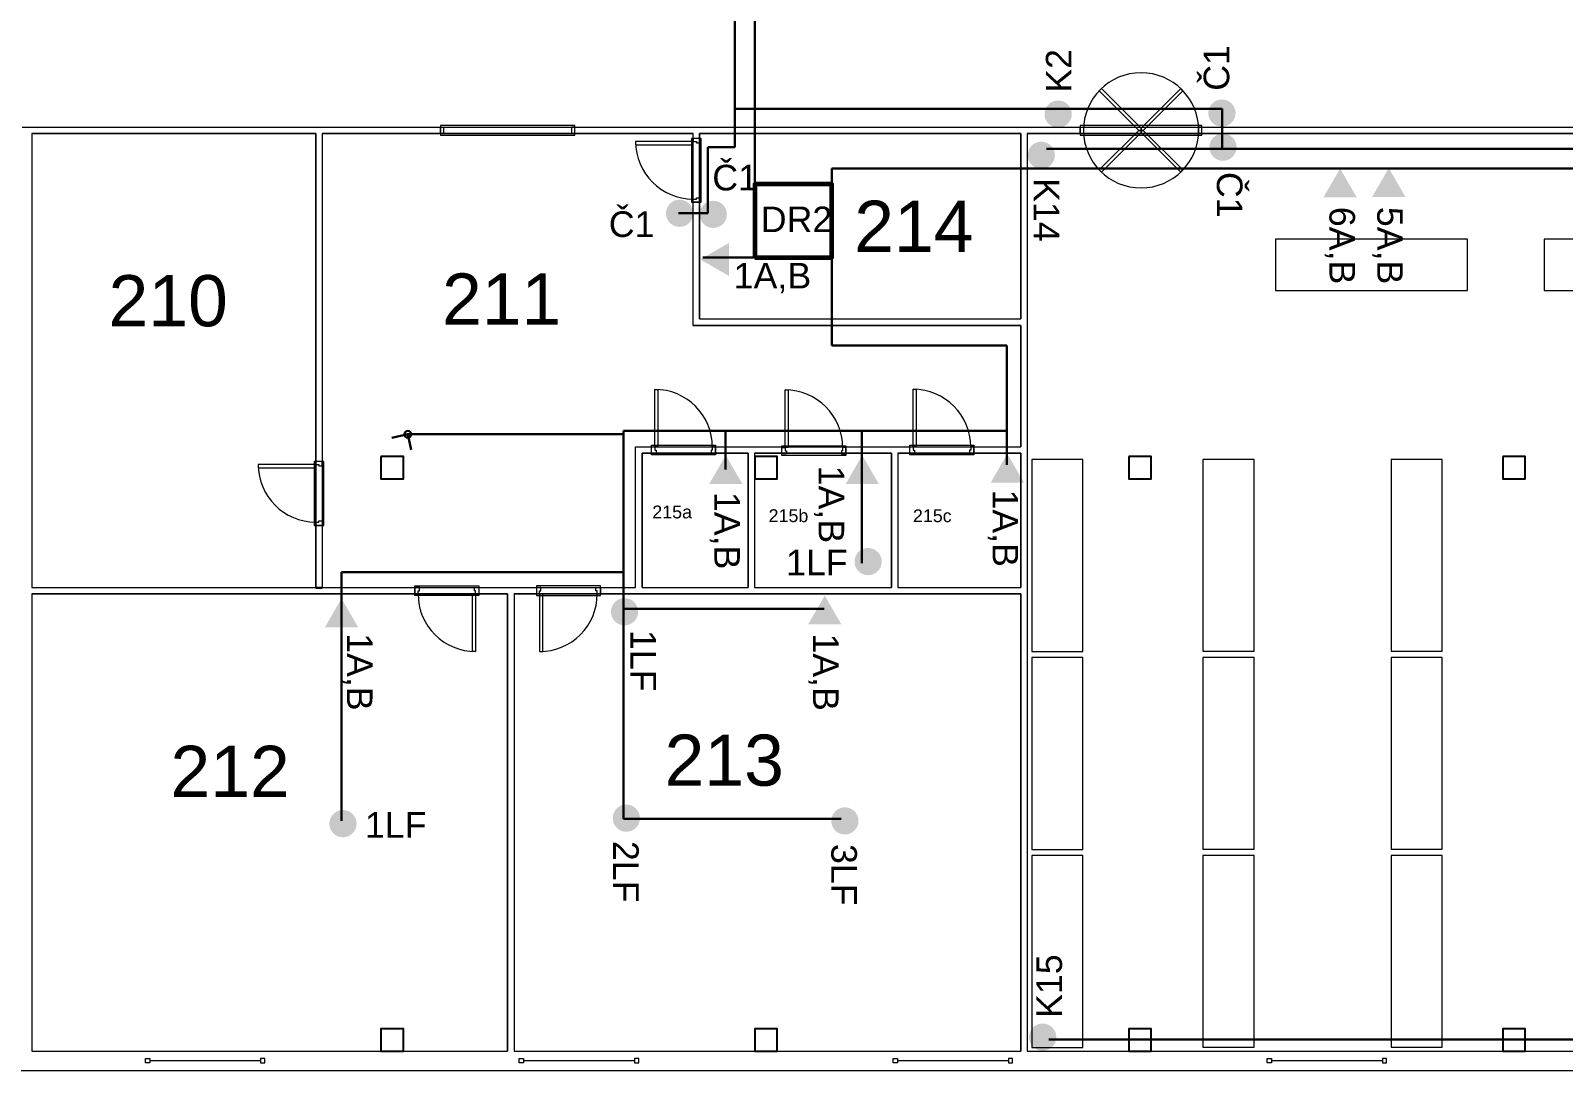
# Model space of a CAD drawing. Extents: x 23 to 125, y 27 to 85.
# Drawn here: x 48.46 to 72.42, y 26.57 to 42.83 of the extents above; entities that cross this region are included whole.
import ezdxf

# ---------------------------------------------------------------- set-up
doc = ezdxf.new("R2010")
doc.units = 0
doc.header["$LTSCALE"] = 1.485
doc.header["$MEASUREMENT"] = 0
doc.layers.get('0').update_dxf_attribs({"linetype": 'CONTINUOUS'})
for name, color, linetype, lineweight in [('bezpečnost', 5, 'CONTINUOUS', 30), ('kabely', 1, 'CONTINUOUS', 30), ('výplně', 1, 'CONTINUOUS', 18)]:
    doc.layers.add(name, color=color, linetype=linetype, lineweight=lineweight)
for name, color, linetype in [('DVEřE', 7, 'CONTINUOUS'), ('NADSTANDARDNí_úPRAVY', 7, 'CONTINUOUS'), ('PLášť_BUDOVY', 7, 'CONTINUOUS'), ('STROJE', 7, 'CONTINUOUS')]:
    doc.layers.add(name, color=color, linetype=linetype)
doc.styles.get("Standard").update_dxf_attribs({"font": 'arial.ttf', "height": 0.4})

# ---------------------------------------------------------------- blocks, each defined once
blk = doc.blocks.new('*U52')
at = {"layer": 'NADSTANDARDNí_úPRAVY', "color": 7, "linetype": 'Continuous'}
blk.add_lwpolyline([(-0.175, -0.175), (0.175, -0.175), (0.175, 0.175), (-0.175, 0.175)], close=True, dxfattribs=at)
blk = doc.blocks.new('*U53')
at = {"color": 0, "linetype": 'ByBlock', "lineweight": -2, "transparency": 16777216}
for p in [(29.2205, 0), (35.0646, 0), (40.9087, 0), (46.7528, 0)]:
    blk.add_blockref('*U52', p, dxfattribs=at)
blk = doc.blocks.new('*U58')
at = {"layer": 'NADSTANDARDNí_úPRAVY', "color": 7, "linetype": 'Continuous'}
blk.add_lwpolyline([(-0.175, -0.175), (0.175, -0.175), (0.175, 0.175), (-0.175, 0.175)], close=True, dxfattribs=at)
blk = doc.blocks.new('*U59')
at = {"color": 0, "linetype": 'ByBlock', "lineweight": -2, "transparency": 16777216}
for p in [(29.2205, 0), (35.0646, 0), (40.9087, 0), (46.7528, 0)]:
    blk.add_blockref('*U58', p, dxfattribs=at)
blk = doc.blocks.new('*U60')
blk.add_lwpolyline([(-0.175, 0.175), (-0.175, -0.175), (0.175, -0.175), (0.175, 0.175)], close=True)
blk = doc.blocks.new('*U61')
at = {"color": 0, "linetype": 'ByBlock', "lineweight": -2, "transparency": 16777216}
for p in [(29.2205, 0), (35.0646, 0), (40.9087, 0), (46.7528, 0)]:
    blk.add_blockref('*U60', p, dxfattribs=at)

msp = doc.modelspace()

# ---------------------------------------------------------------- hatches: boundary and pattern name
at = {"layer": 'bezpečnost'}
h = msp.add_hatch(color=5, dxfattribs=at)
h.dxf.hatch_style = 1
edge = h.paths.add_edge_path()
edge.add_arc((64.523, 41.521), 0.213, 0, 360)
h = msp.add_hatch(color=5, dxfattribs=at)
h.dxf.hatch_style = 1
edge = h.paths.add_edge_path()
edge.add_arc((67.083, 41.537), 0.213, 0, 360)
h = msp.add_hatch(color=5, dxfattribs=at)
h.dxf.hatch_style = 1
edge = h.paths.add_edge_path()
edge.add_arc((67.099, 41.004), 0.213, 0, 360)
h = msp.add_hatch(color=5, dxfattribs=at)
h.dxf.hatch_style = 1
edge = h.paths.add_edge_path()
edge.add_arc((64.259, 40.877), 0.213, 0, 360)
h = msp.add_hatch(color=5, dxfattribs=at)
h.dxf.hatch_style = 1
edge = h.paths.add_edge_path()
edge.add_arc((58.606, 39.97), 0.213, 0, 360)
h = msp.add_hatch(color=5, dxfattribs=at)
h.dxf.hatch_style = 1
edge = h.paths.add_edge_path()
edge.add_arc((59.133, 39.953), 0.213, 0, 360)
h = msp.add_hatch(color=1, dxfattribs=at)
h.dxf.hatch_style = 1
edge = h.paths.add_edge_path()
edge.add_arc((61.553, 34.523), 0.213, 0, 360)
h = msp.add_hatch(color=1, dxfattribs=at)
h.dxf.hatch_style = 1
edge = h.paths.add_edge_path()
edge.add_arc((57.746, 33.739), 0.213, 0, 360)
h = msp.add_hatch(color=1, dxfattribs=at)
h.dxf.hatch_style = 1
edge = h.paths.add_edge_path()
edge.add_arc((57.774, 30.511), 0.213, 0, 360)
h = msp.add_hatch(color=1, dxfattribs=at)
h.dxf.hatch_style = 1
edge = h.paths.add_edge_path()
edge.add_arc((61.19, 30.468), 0.213, 0, 360)
h = msp.add_hatch(color=1, dxfattribs=at)
h.dxf.hatch_style = 1
edge = h.paths.add_edge_path()
edge.add_arc((53.345, 30.425), 0.213, 0, 360)
h = msp.add_hatch(color=5, dxfattribs=at)
h.dxf.hatch_style = 1
edge = h.paths.add_edge_path()
edge.add_arc((64.281, 27.087), 0.213, 0, 360)
at = {"layer": 'kabely'}
for points in [[(68.93, 40.67), (68.67, 40.22), (69.19, 40.22)], [(69.691, 40.677), (69.431, 40.227), (69.95, 40.227)], [(58.931, 39.248), (59.381, 38.988), (59.381, 39.508)], [(59.329, 36.186), (59.069, 35.736), (59.589, 35.736)], [(61.461, 36.186), (61.202, 35.736), (61.721, 35.736)], [(63.729, 36.208), (63.469, 35.758), (63.989, 35.758)], [(53.323, 33.946), (53.063, 33.496), (53.583, 33.496)], [(60.875, 33.991), (60.615, 33.541), (61.135, 33.541)]]:
    msp.add_hatch(color=1, dxfattribs=at).paths.add_polyline_path(points)

# ---------------------------------------------------------------- linework, layer by layer
at = {"layer": 'bezpečnost'}
for p, q in [((59.468, 41.605), (59.468, 43.215)), ((67.089, 41.605), (59.468, 41.605)), ((59.468, 41.605), (59.468, 41.003)), ((67.089, 40.977), (67.089, 41.605)), ((59.468, 41.003), (59.047, 41.003)), ((59.047, 41.003), (59.047, 39.97)), ((67.089, 40.977), (64.343, 40.977)), ((84.05, 40.977), (67.089, 40.977)), ((67.089, 40.977), (76.288, 40.977)), ((59.047, 39.97), (58.589, 39.97)), ((84.05, 27.051), (64.378, 27.051))]:
    msp.add_line(p, q, dxfattribs=at)
at = {"layer": 'DVEřE', "color": 1, "lineweight": 60}
msp.add_lwpolyline([(59.784, 39.279), (60.984, 39.279), (60.984, 40.423), (59.784, 40.423)], close=True, dxfattribs=at)
at = {"layer": 'kabely'}
for p, q in [((59.784, 40.423), (59.784, 43.371)), ((60.985, 40.671), (60.984, 40.423)), ((70.958, 40.671), (60.985, 40.671)), ((84.773, 40.671), (70.958, 40.671)), ((59.784, 39.279), (58.97, 39.279)), ((60.984, 39.279), (60.984, 37.9)), ((60.984, 37.9), (63.719, 37.9)), ((63.719, 37.9), (63.719, 36.57)), ((54.109, 36.461), (54.359, 36.514)), ((54.359, 36.514), (54.409, 36.269)), ((54.359, 36.514), (57.732, 36.514)), ((59.325, 36.57), (57.732, 36.57)), ((57.732, 36.57), (57.732, 34.359)), ((61.453, 36.57), (59.325, 36.57)), ((59.325, 36.57), (59.325, 35.963)), ((63.719, 36.57), (61.453, 36.57)), ((61.453, 36.57), (61.453, 34.5)), ((63.719, 36.57), (63.719, 36.035)), ((57.732, 34.359), (53.322, 34.359)), ((53.322, 34.359), (53.322, 33.752)), ((53.322, 34.359), (53.322, 30.47)), ((57.732, 34.359), (57.732, 33.787)), ((57.732, 33.787), (60.864, 33.787)), ((57.732, 33.787), (57.732, 30.498)), ((57.732, 30.498), (61.134, 30.498))]:
    msp.add_line(p, q, dxfattribs=at)
msp.add_circle((54.359, 36.514), 0.0533, dxfattribs=at)
at = {"layer": 'PLášť_BUDOVY', "color": 7, "linetype": 'Continuous', "lineweight": 0}
for p, q in [((48.332, 41.317), (75.919, 41.317)), ((48.482, 41.217), (48.482, 34.117)), ((48.482, 41.217), (52.919, 41.217)), ((52.919, 41.217), (52.919, 34.117)), ((53.019, 41.217), (53.019, 34.117)), ((53.019, 41.217), (58.819, 41.217)), ((54.869, 41.217), (54.869, 41.317)), ((56.969, 41.217), (56.969, 41.317)), ((58.819, 38.217), (58.819, 41.217)), ((58.919, 38.317), (58.919, 41.217)), ((58.919, 41.217), (63.94, 41.217)), ((63.94, 41.217), (63.94, 38.317)), ((64.04, 41.217), (64.04, 26.867)), ((64.04, 41.217), (76.019, 41.217)), ((64.869, 41.217), (64.869, 41.317)), ((66.769, 41.217), (66.769, 41.317)), ((58.919, 41.142), (58.819, 41.142)), ((58.819, 41.142), (58.819, 41.092)), ((58.919, 41.142), (58.819, 41.142)), ((58.819, 41.092), (58.869, 41.092)), ((58.869, 41.092), (58.869, 41.072)), ((58.869, 41.072), (58.919, 41.072)), ((58.919, 41.092), (58.919, 41.142)), ((58.919, 41.072), (58.919, 41.092)), ((58.819, 40.142), (58.819, 40.192)), ((58.819, 40.192), (58.869, 40.192)), ((58.919, 40.142), (58.819, 40.142)), ((58.919, 40.142), (58.819, 40.142)), ((58.869, 40.192), (58.869, 40.212)), ((58.869, 40.212), (58.919, 40.212)), ((58.919, 40.212), (58.919, 40.192)), ((58.919, 40.192), (58.919, 40.142)), ((58.819, 38.217), (63.94, 38.217)), ((58.919, 38.317), (63.94, 38.317)), ((63.94, 38.217), (63.94, 36.317)), ((57.919, 36.317), (63.94, 36.317)), ((57.919, 34.117), (57.919, 36.317)), ((58.019, 36.217), (59.676, 36.217)), ((58.019, 34.117), (58.019, 36.217)), ((58.168, 36.216), (58.168, 36.316)), ((58.168, 36.316), (58.218, 36.316)), ((58.168, 36.216), (58.168, 36.316)), ((58.218, 36.216), (58.168, 36.216)), ((58.218, 36.316), (58.218, 36.266)), ((58.218, 36.266), (58.238, 36.266)), ((58.238, 36.216), (58.218, 36.216)), ((58.238, 36.266), (58.238, 36.216)), ((59.118, 36.266), (59.098, 36.266)), ((59.098, 36.266), (59.098, 36.216)), ((59.098, 36.216), (59.118, 36.216)), ((59.168, 36.316), (59.118, 36.316)), ((59.118, 36.316), (59.118, 36.266)), ((59.118, 36.216), (59.168, 36.216)), ((59.168, 36.216), (59.168, 36.316)), ((59.168, 36.216), (59.168, 36.316)), ((59.676, 36.217), (59.676, 34.12)), ((59.776, 36.217), (59.776, 34.12)), ((59.776, 36.217), (61.919, 36.217)), ((60.205, 36.207), (60.205, 36.307)), ((60.205, 36.307), (60.255, 36.307)), ((60.205, 36.207), (60.205, 36.307)), ((60.255, 36.207), (60.205, 36.207)), ((60.255, 36.307), (60.255, 36.257)), ((60.255, 36.257), (60.275, 36.257)), ((60.275, 36.207), (60.255, 36.207)), ((60.275, 36.257), (60.275, 36.207)), ((61.155, 36.257), (61.135, 36.257)), ((61.135, 36.257), (61.135, 36.207)), ((61.135, 36.207), (61.155, 36.207)), ((61.205, 36.307), (61.155, 36.307)), ((61.155, 36.307), (61.155, 36.257)), ((61.155, 36.207), (61.205, 36.207)), ((61.205, 36.207), (61.205, 36.307)), ((61.205, 36.207), (61.205, 36.307)), ((61.919, 36.217), (61.919, 34.117)), ((62.019, 36.217), (62.019, 34.117)), ((62.019, 36.217), (63.94, 36.217)), ((62.206, 36.218), (62.206, 36.318)), ((62.206, 36.318), (62.256, 36.318)), ((62.206, 36.218), (62.206, 36.318)), ((62.256, 36.218), (62.206, 36.218)), ((62.256, 36.318), (62.256, 36.268)), ((62.256, 36.268), (62.276, 36.268)), ((62.276, 36.218), (62.256, 36.218)), ((62.276, 36.268), (62.276, 36.218)), ((63.156, 36.268), (63.136, 36.268)), ((63.136, 36.268), (63.136, 36.218)), ((63.136, 36.218), (63.156, 36.218)), ((63.206, 36.318), (63.156, 36.318)), ((63.156, 36.318), (63.156, 36.268)), ((63.156, 36.218), (63.206, 36.218)), ((63.206, 36.218), (63.206, 36.318)), ((63.206, 36.218), (63.206, 36.318)), ((63.94, 36.217), (63.94, 34.117)), ((53.02, 36.09), (52.92, 36.09)), ((52.92, 36.09), (52.92, 36.04)), ((53.02, 36.09), (52.92, 36.09)), ((52.92, 36.04), (52.97, 36.04)), ((52.97, 36.04), (52.97, 36.02)), ((52.97, 36.02), (53.02, 36.02)), ((53.02, 36.04), (53.02, 36.09)), ((53.02, 36.02), (53.02, 36.04)), ((52.92, 35.09), (52.92, 35.14)), ((52.92, 35.14), (52.97, 35.14)), ((53.02, 35.09), (52.92, 35.09)), ((53.02, 35.09), (52.92, 35.09)), ((52.97, 35.14), (52.97, 35.16)), ((52.97, 35.16), (53.02, 35.16)), ((53.02, 35.16), (53.02, 35.14)), ((53.02, 35.14), (53.02, 35.09)), ((48.482, 34.117), (57.919, 34.117)), ((48.482, 34.017), (55.919, 34.017)), ((48.482, 34.017), (48.482, 26.867)), ((54.469, 34.117), (54.469, 34.017)), ((54.519, 34.117), (54.469, 34.117)), ((54.469, 34.117), (54.469, 34.017)), ((54.469, 34.017), (54.519, 34.017)), ((54.539, 34.117), (54.519, 34.117)), ((54.519, 34.017), (54.519, 34.067)), ((54.519, 34.067), (54.539, 34.067)), ((54.539, 34.067), (54.539, 34.117)), ((55.399, 34.067), (55.399, 34.117)), ((55.399, 34.117), (55.419, 34.117)), ((55.419, 34.067), (55.399, 34.067)), ((55.419, 34.117), (55.469, 34.117)), ((55.419, 34.017), (55.419, 34.067)), ((55.469, 34.017), (55.419, 34.017)), ((55.469, 34.117), (55.469, 34.017)), ((55.469, 34.117), (55.469, 34.017)), ((55.919, 34.017), (55.919, 26.867)), ((56.019, 34.017), (56.019, 26.867)), ((56.019, 34.017), (63.94, 34.017)), ((56.369, 34.117), (56.369, 34.017)), ((56.419, 34.117), (56.369, 34.117)), ((56.369, 34.117), (56.369, 34.017)), ((56.369, 34.017), (56.419, 34.017)), ((56.439, 34.117), (56.419, 34.117)), ((56.419, 34.017), (56.419, 34.067)), ((56.419, 34.067), (56.439, 34.067)), ((56.439, 34.067), (56.439, 34.117)), ((57.299, 34.067), (57.299, 34.117)), ((57.299, 34.117), (57.319, 34.117)), ((57.319, 34.067), (57.299, 34.067)), ((57.319, 34.117), (57.369, 34.117)), ((57.319, 34.017), (57.319, 34.067)), ((57.369, 34.017), (57.319, 34.017)), ((57.369, 34.117), (57.369, 34.017)), ((57.369, 34.117), (57.369, 34.017)), ((58.019, 34.117), (59.676, 34.117)), ((59.776, 34.117), (61.919, 34.117)), ((62.019, 34.117), (63.94, 34.117)), ((63.94, 34.017), (63.94, 26.867)), ((48.482, 26.867), (55.919, 26.867)), ((56.019, 26.867), (63.94, 26.867)), ((64.04, 26.867), (118.6, 26.867)), ((50.324, 26.721), (52.057, 26.721)), ((56.168, 26.721), (57.901, 26.721)), ((62.012, 26.721), (63.745, 26.721)), ((67.856, 26.721), (69.59, 26.721)), ((24.419, 26.567), (124.419, 26.567))]:
    msp.add_line(p, q, dxfattribs=at)
msp.add_lwpolyline([(64.919, 41.267, 1), (66.719, 41.267, 1)], format="xyb", close=True, dxfattribs=at)
for points in [[(65.819, 41.267), (65.819, 41.302), (65.2, 41.921), (65.165, 41.886), (65.784, 41.267)], [(65.819, 41.267), (65.854, 41.267), (66.473, 41.886), (66.438, 41.921), (65.819, 41.302)], [(54.869, 41.192), (56.969, 41.192), (56.969, 41.342), (54.869, 41.342)], [(54.869, 41.217), (54.869, 41.317), (54.919, 41.317), (54.919, 41.217)], [(56.969, 41.217), (56.969, 41.317), (56.919, 41.317), (56.919, 41.217)], [(64.869, 41.192), (66.769, 41.192), (66.769, 41.342), (64.869, 41.342)], [(64.869, 41.217), (64.869, 41.317), (64.919, 41.317), (64.919, 41.217)], [(65.819, 41.267), (65.784, 41.267), (65.165, 40.648), (65.2, 40.613), (65.819, 41.232)], [(65.819, 41.267), (65.819, 41.232), (66.438, 40.613), (66.473, 40.648), (65.854, 41.267)], [(66.769, 41.217), (66.769, 41.317), (66.719, 41.317), (66.719, 41.217)], [(57.919, 41.042), (58.819, 41.042), (58.819, 41.092), (57.919, 41.092)], [(58.944, 40.142), (58.944, 41.142), (58.794, 41.142), (58.794, 40.142)], [(58.268, 37.216), (58.268, 36.316), (58.218, 36.316), (58.218, 37.216)], [(60.305, 37.207), (60.305, 36.307), (60.255, 36.307), (60.255, 37.207)], [(62.306, 37.218), (62.306, 36.318), (62.256, 36.318), (62.256, 37.218)], [(59.168, 36.191), (58.168, 36.191), (58.168, 36.342), (59.168, 36.342)], [(61.205, 36.181), (60.205, 36.181), (60.205, 36.332), (61.205, 36.332)], [(63.206, 36.192), (62.206, 36.192), (62.206, 36.343), (63.206, 36.343)], [(52.02, 35.99), (52.92, 35.99), (52.92, 36.04), (52.02, 36.04)], [(53.045, 35.09), (53.045, 36.09), (52.894, 36.09), (52.894, 35.09)], [(53.019, 34.117), (52.919, 34.117), (52.919, 34.107), (53.019, 34.107)], [(54.469, 34.142), (55.469, 34.142), (55.469, 33.992), (54.469, 33.992)], [(55.369, 33.117), (55.369, 34.017), (55.419, 34.017), (55.419, 33.117)], [(57.369, 34.142), (56.369, 34.142), (56.369, 33.992), (57.369, 33.992)], [(56.469, 33.117), (56.469, 34.017), (56.419, 34.017), (56.419, 33.117)], [(50.257, 26.754), (50.324, 26.754), (50.324, 26.687), (50.257, 26.687)], [(52.124, 26.754), (52.057, 26.754), (52.057, 26.687), (52.124, 26.687)], [(56.101, 26.754), (56.168, 26.754), (56.168, 26.687), (56.101, 26.687)], [(57.968, 26.754), (57.901, 26.754), (57.901, 26.687), (57.968, 26.687)], [(61.945, 26.754), (62.012, 26.754), (62.012, 26.687), (61.945, 26.687)], [(63.812, 26.754), (63.745, 26.754), (63.745, 26.687), (63.812, 26.687)], [(67.79, 26.754), (67.856, 26.754), (67.856, 26.687), (67.79, 26.687)], [(69.656, 26.754), (69.59, 26.754), (69.59, 26.687), (69.656, 26.687)]]:
    msp.add_lwpolyline(points, close=True, dxfattribs=at)
for points in [[(48.332, 41.317), (48.332, 41.317), (75.919, 41.317)], [(52.919, 41.217), (48.482, 41.217)], [(48.482, 41.217), (48.482, 41.217), (48.482, 34.117)], [(53.019, 41.217), (53.019, 34.117), (52.919, 34.117), (52.919, 41.217)], [(58.819, 41.217), (53.019, 41.217)], [(58.819, 38.217), (58.819, 41.217)], [(63.94, 41.217), (58.919, 41.217)], [(58.919, 41.217), (58.919, 38.317)], [(63.94, 38.317), (63.94, 41.217)], [(64.04, 41.217), (64.04, 26.867)], [(76.019, 41.217), (64.04, 41.217)], [(63.94, 38.217), (58.819, 38.217)], [(58.919, 38.317), (63.94, 38.317)], [(63.94, 36.317), (63.94, 38.217)], [(57.919, 34.117), (57.919, 36.317)], [(57.919, 36.317), (63.94, 36.317)], [(59.676, 36.217), (58.019, 36.217)], [(58.019, 36.217), (58.019, 34.117)], [(59.676, 34.12), (59.676, 36.217)], [(61.919, 36.217), (59.776, 36.217)], [(59.776, 36.217), (59.776, 34.12)], [(61.919, 34.117), (61.919, 36.217)], [(62.019, 36.217), (62.019, 34.117)], [(63.94, 36.217), (62.019, 36.217)], [(63.94, 34.117), (63.94, 36.217)], [(48.482, 34.117), (57.919, 34.117)], [(48.482, 34.017), (48.482, 26.867)], [(55.919, 34.017), (48.482, 34.017)], [(55.919, 26.867), (55.919, 34.017)], [(56.019, 34.017), (56.019, 26.867)], [(63.94, 34.017), (56.019, 34.017)], [(58.019, 34.117), (59.676, 34.117)], [(59.676, 34.12), (59.676, 34.117)], [(59.776, 34.117), (59.776, 34.12)], [(59.776, 34.117), (61.919, 34.117)], [(62.019, 34.117), (63.94, 34.117)], [(63.94, 26.867), (63.94, 34.017)]]:
    msp.add_lwpolyline(points, dxfattribs=at)
for centre, start, end in [((58.819, 41.092), 180, 270), ((58.218, 36.316), 0, 90), ((60.255, 36.307), 0, 90), ((62.256, 36.318), 0, 90), ((52.92, 36.04), 180, 270), ((55.419, 34.017), 180, 270), ((56.419, 34.017), 270, 0)]:
    msp.add_arc(centre, 0.9, start, end, dxfattribs=at)
at = {"layer": 'STROJE', "color": 9, "linetype": 'Continuous', "lineweight": 0}
for points in [[(70.919, 38.765), (70.919, 39.565), (67.919, 39.565), (67.919, 38.765)], [(75.119, 38.765), (75.119, 39.565), (72.119, 39.565), (72.119, 38.765)], [(64.111, 33.119), (64.911, 33.119), (64.911, 36.119), (64.111, 36.119)], [(66.786, 33.12), (67.586, 33.12), (67.586, 36.12), (66.786, 36.12)], [(69.726, 33.12), (70.526, 33.12), (70.526, 36.12), (69.726, 36.12)], [(64.111, 30.023), (64.911, 30.023), (64.911, 33.023), (64.111, 33.023)], [(66.786, 30.024), (67.586, 30.024), (67.586, 33.024), (66.786, 33.024)], [(69.726, 30.024), (70.526, 30.024), (70.526, 33.024), (69.726, 33.024)], [(64.111, 26.927), (64.911, 26.927), (64.911, 29.927), (64.111, 29.927)], [(66.786, 26.928), (67.586, 26.928), (67.586, 29.928), (66.786, 29.928)], [(69.726, 26.928), (70.526, 26.928), (70.526, 29.928), (69.726, 29.928)]]:
    msp.add_lwpolyline(points, close=True, dxfattribs=at)

# ---------------------------------------------------------------- block references
at = {"lineweight": 0}
for name, p in [('*U53', (24.894, 27.042)), ('*U59', (24.894, 27.042)), ('*U61', (24.894, 35.992))]:
    msp.add_blockref(name, p, dxfattribs=at)

# ---------------------------------------------------------------- texts
at = {"layer": 'bezpečnost', "char_height": 0.4, "attachment_point": 1}
for s, insert, rotation in [('K2', (64.331, 41.855), 90), ('Č1', (66.798, 41.886), 90), ('Č1', (67.404, 40.617), 270), ('K14', (64.541, 40.52), 270), ('K15', (64.183, 27.387), 90)]:
    msp.add_mtext_dynamic_manual_height_columns(s, width=1.12768, gutter_width=2, heights=[0], dxfattribs=dict(at, insert=insert, rotation=rotation))
for width, insert in [(0.5, (59.117, 40.728)), (1, (57.5, 40))]:
    msp.add_mtext_dynamic_manual_height_columns('Č1', width=width, gutter_width=2, heights=[0], dxfattribs=dict(at, insert=insert))
at = {"layer": 'DVEřE', "color": 11, "true_color": 0xf27172, "attachment_point": 1}
for s, width, insert, char_height in [('214', 2.23357, (61.336, 40.167), 0.8), ('210', 2.28675, (49.681, 39.003), 0.8), ('211', 2.55265, (54.893, 39.029), 0.8), ('215a', 2.02085, (58.179, 35.399), 0.2), ('215b', 1.30292, (59.997, 35.341), 0.2), ('215c', 1.19655, (62.253, 35.34), 0.2), ('212', 2.31334, (50.649, 31.643), 0.8), ('213', 2.23357, (58.372, 31.818), 0.8)]:
    msp.add_mtext_dynamic_manual_height_columns(s, width=width, gutter_width=4, heights=[0], dxfattribs=dict(at, insert=insert, char_height=char_height))
at = {"layer": 'kabely', "char_height": 0.4, "attachment_point": 1, "rotation": 270}
for s, insert in [('6A,B', (69.163, 40.071)), ('5A,B', (69.91, 40.071)), ('1A,B', (61.179, 36.023)), ('1A,B', (59.549, 35.613)), ('1A,B', (63.898, 35.651)), ('1A,B', (53.807, 33.404)), ('1LF', (58.238, 33.453)), ('1A,B', (61.091, 33.4)), ('2LF', (57.967, 30.155)), ('3LF', (61.378, 30.107))]:
    msp.add_mtext_dynamic_manual_height_columns(s, width=1, gutter_width=2, heights=[0], dxfattribs=dict(at, insert=insert))
at = {"layer": 'kabely', "char_height": 0.4, "attachment_point": 1}
for s, insert in [('1A,B', (59.452, 39.194)), ('1LF', (60.27, 34.709)), ('1LF', (53.688, 30.605))]:
    msp.add_mtext_dynamic_manual_height_columns(s, width=1, gutter_width=2, heights=[0], dxfattribs=dict(at, insert=insert))
at = {"layer": 'výplně', "insert": (59.875, 40.075), "char_height": 0.4, "attachment_point": 1}
msp.add_mtext_dynamic_manual_height_columns('DR2', width=0.92861, gutter_width=2, heights=[0], dxfattribs=at)

doc.saveas('drawing.dxf')
